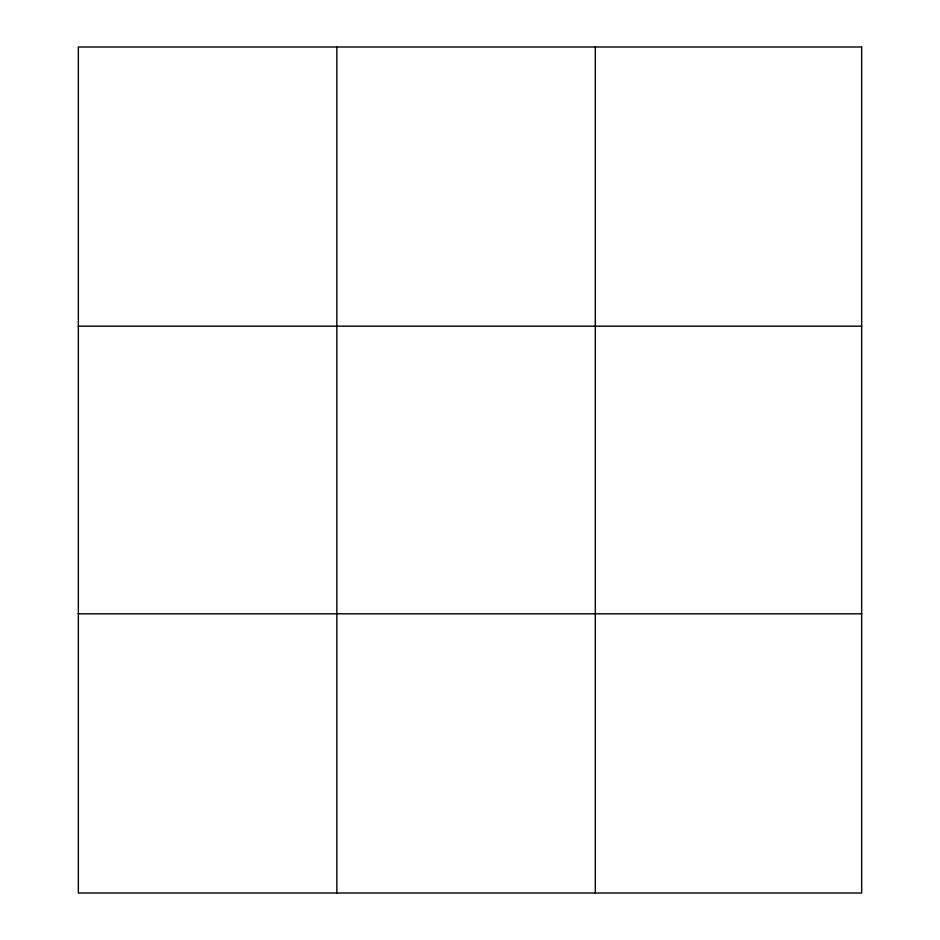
<?xml version="1.0" encoding="UTF-8"?>
<svg xmlns="http://www.w3.org/2000/svg" width="940" height="940" viewBox="0 0 940 940"><rect width="100%" height="100%" fill="white"/><g stroke="black" fill="none" stroke-linecap="round" stroke-linejoin="round"><path stroke-width="1.41" d="M336.837 47L336.837 893M595.326 47L595.326 893M78.337 326.18L861.663 326.18M78.337 613.82L861.663 613.82M861.663 47L861.663 893L78.337 893L78.337 47L861.663 47"/></g></svg>
